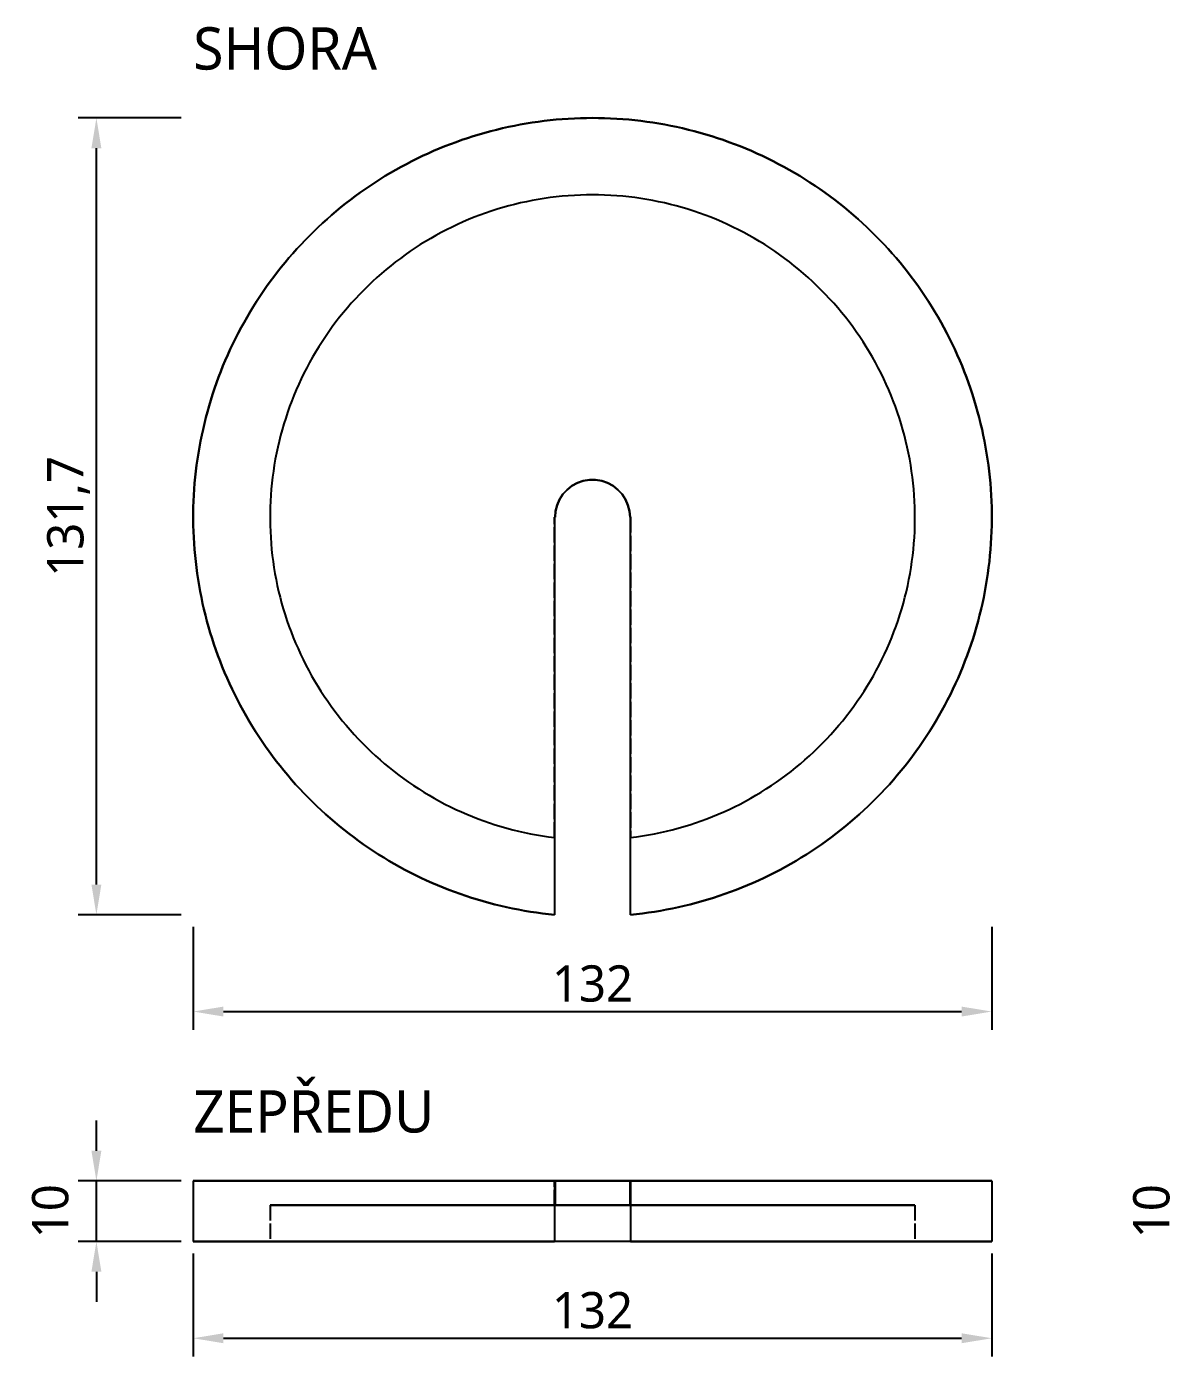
# Model space of a CAD drawing. Header units: millimetres. Extents: x 22 to 577, y 16 to 325.
# Drawn here: x 22.5 to 210.7, y 105 to 324.8 of the extents above; entities that cross this region are included whole.
import ezdxf

# ---------------------------------------------------------------- set-up
doc = ezdxf.new("R2010")
doc.units = ezdxf.units.MM
doc.header["$LTSCALE"] = 2
doc.linetypes.add('DASHED', pattern=[1.524, 1.27, -0.254])
for name, color, linetype, true_color in [('DIM', 7, 'CONTINUOUS', 0x000000), ('OUTLINE', 7, 'CONTINUOUS', 0x000000), ('TEXT', 7, 'CONTINUOUS', 0x000000)]:
    doc.layers.add(name, color=color, linetype=linetype, true_color=true_color)
doc.layers.add('HIDDEN', color=8, linetype='DASHED')
doc.styles.add('OpenSans', font='OpenSans-Regular.ttf')
doc.dimstyles.new('E7', dxfattribs={"dimtxt": 6, "dimasz": 5, "dimexe": 3, "dimexo": 2, "dimgap": 1.6, "dimtad": 1, "dimtxsty": 'OpenSans', "dimcen": 2.5, "dimclrd": 256, "dimclre": 256, "dimclrt": 256, "dimazin": 3, "dimtfac": 1, "dimtmove": 0, "dimatfit": 3})

msp = doc.modelspace()

# ---------------------------------------------------------------- linework, layer by layer
at = {"layer": 'HIDDEN'}
for points in [[(122.299, 178), (123.294, 178.103), (124.287, 178.221), (125.278, 178.354), (126.268, 178.502), (127.254, 178.665), (128.238, 178.843), (129.22, 179.036), (130.198, 179.244), (131.173, 179.467), (132.145, 179.704), (133.113, 179.956), (134.077, 180.223), (135.037, 180.504), (135.992, 180.8), (136.943, 181.11), (137.889, 181.434), (138.83, 181.773), (139.766, 182.126), (140.696, 182.494), (141.621, 182.875), (142.539, 183.27), (143.452, 183.679), (144.358, 184.102), (145.258, 184.539), (146.151, 184.989), (147.038, 185.453), (147.917, 185.93), (148.788, 186.42), (149.653, 186.923), (150.509, 187.44), (151.358, 187.969), (152.198, 188.511), (153.03, 189.066), (153.854, 189.634), (154.669, 190.214), (155.475, 190.806), (156.272, 191.41), (157.06, 192.026), (157.838, 192.654), (158.607, 193.294), (159.366, 193.946), (160.115, 194.609), (160.853, 195.283), (161.582, 195.968), (162.3, 196.664), (163.007, 197.371), (163.704, 198.089), (164.39, 198.817), (165.064, 199.556), (165.727, 200.304), (166.379, 201.063), (167.02, 201.831), (167.648, 202.609), (168.265, 203.396), (168.87, 204.193), (169.462, 204.999), (170.043, 205.813), (170.61, 206.637), (171.166, 207.468), (171.709, 208.309), (172.238, 209.157), (172.755, 210.013), (173.259, 210.877), (173.75, 211.748), (174.228, 212.627), (174.692, 213.513), (175.143, 214.406), (175.58, 215.306), (176.003, 216.212), (176.413, 217.124), (176.808, 218.043), (177.19, 218.967), (177.558, 219.897), (177.912, 220.833), (178.251, 221.774), (178.576, 222.719), (178.887, 223.67), (179.183, 224.625), (179.465, 225.585), (179.732, 226.549), (179.985, 227.517), (180.222, 228.488), (180.446, 229.463), (180.654, 230.441), (180.847, 231.423), (181.026, 232.407), (181.19, 233.393), (181.338, 234.382), (181.472, 235.374), (181.591, 236.367), (181.694, 237.362), (181.783, 238.358), (181.856, 239.355), (181.914, 240.354), (181.957, 241.353), (181.985, 242.353), (181.998, 243.353), (181.996, 244.353), (181.978, 245.353), (181.946, 246.353), (181.898, 247.352), (181.835, 248.35), (181.757, 249.347), (181.664, 250.343), (181.556, 251.337), (181.432, 252.33), (181.294, 253.32), (181.141, 254.309), (180.972, 255.294), (180.789, 256.278), (180.591, 257.258), (180.378, 258.235), (180.151, 259.209), (179.908, 260.18), (179.651, 261.146), (179.379, 262.109), (179.093, 263.067), (178.792, 264.021), (178.477, 264.97), (178.148, 265.914), (177.804, 266.854), (177.446, 267.788), (177.074, 268.716), (176.688, 269.639), (176.288, 270.555), (175.874, 271.466), (175.446, 272.37), (175.005, 273.267), (174.55, 274.158), (174.082, 275.042), (173.6, 275.918), (173.105, 276.788), (172.597, 277.649), (172.076, 278.503), (171.542, 279.349), (170.996, 280.186), (170.437, 281.016), (169.865, 281.836), (169.281, 282.648), (168.684, 283.451), (168.076, 284.245), (167.456, 285.029), (166.823, 285.804), (166.179, 286.57), (165.524, 287.325), (164.857, 288.071), (164.179, 288.806), (163.49, 289.531), (162.79, 290.245), (162.08, 290.949), (161.358, 291.642), (160.626, 292.324), (159.885, 292.994), (159.132, 293.654), (158.371, 294.302), (157.599, 294.938), (156.818, 295.562), (156.027, 296.175), (155.227, 296.776), (154.418, 297.364), (153.601, 297.94), (152.774, 298.503), (151.94, 299.054), (151.097, 299.593), (150.246, 300.118), (149.387, 300.631), (148.52, 301.13), (147.646, 301.616), (146.765, 302.089), (145.877, 302.549), (144.981, 302.995), (144.08, 303.427), (143.171, 303.846), (142.257, 304.251), (141.336, 304.642), (140.41, 305.018), (139.478, 305.381), (138.54, 305.73), (137.598, 306.065), (136.65, 306.385), (135.698, 306.69), (134.741, 306.982), (133.78, 307.258), (132.815, 307.521), (131.846, 307.768), (130.873, 308.001), (129.897, 308.219), (128.917, 308.422), (127.935, 308.61), (126.95, 308.784), (125.963, 308.942), (124.973, 309.086), (123.981, 309.214), (122.987, 309.328), (121.992, 309.426), (120.995, 309.509), (119.997, 309.577), (118.999, 309.63), (117.999, 309.668), (116.999, 309.691), (115.999, 309.699), (114.999, 309.691), (113.999, 309.668), (113, 309.63), (112.001, 309.577), (111.003, 309.509), (110.006, 309.426), (109.011, 309.328), (108.017, 309.214), (107.025, 309.086), (106.036, 308.942), (105.048, 308.784), (104.063, 308.61), (103.081, 308.422), (102.101, 308.219), (101.125, 308.001), (100.153, 307.768), (99.184, 307.521), (98.218, 307.258), (97.257, 306.982), (96.3, 306.69), (95.348, 306.385), (94.401, 306.065), (93.458, 305.73), (92.521, 305.381), (91.589, 305.018), (90.662, 304.642), (89.742, 304.251), (88.827, 303.846), (87.919, 303.427), (87.017, 302.995), (86.122, 302.549), (85.233, 302.089), (84.352, 301.616), (83.478, 301.13), (82.611, 300.631), (81.752, 300.118), (80.901, 299.593), (80.058, 299.054), (79.224, 298.503), (78.397, 297.94), (77.58, 297.364), (76.771, 296.776), (75.971, 296.175), (75.181, 295.562), (74.399, 294.938), (73.628, 294.302), (72.866, 293.654), (72.114, 292.994), (71.372, 292.324), (70.64, 291.642), (69.919, 290.949), (69.208, 290.245), (68.508, 289.531), (67.819, 288.806), (67.141, 288.071), (66.474, 287.325), (65.819, 286.57), (65.175, 285.804), (64.543, 285.029), (63.922, 284.245), (63.314, 283.451), (62.717, 282.648), (62.133, 281.836), (61.562, 281.016), (61.002, 280.186), (60.456, 279.349), (59.922, 278.503), (59.401, 277.649), (58.893, 276.788), (58.398, 275.918), (57.916, 275.042), (57.448, 274.158), (56.993, 273.267), (56.552, 272.37), (56.124, 271.466), (55.71, 270.555), (55.31, 269.639), (54.924, 268.716), (54.552, 267.788), (54.194, 266.854), (53.85, 265.914), (53.521, 264.97), (53.206, 264.021), (52.905, 263.067), (52.619, 262.109), (52.347, 261.146), (52.09, 260.18), (51.848, 259.209), (51.62, 258.235), (51.407, 257.258), (51.209, 256.278), (51.026, 255.294), (50.857, 254.309), (50.704, 253.32), (50.566, 252.33), (50.443, 251.337), (50.334, 250.343), (50.241, 249.347), (50.163, 248.35), (50.1, 247.352), (50.052, 246.353), (50.02, 245.353), (50.002, 244.353), (50, 243.353), (50.013, 242.353), (50.041, 241.353), (50.084, 240.354), (50.142, 239.355), (50.216, 238.358), (50.304, 237.362), (50.408, 236.367), (50.526, 235.374), (50.66, 234.382), (50.809, 233.393), (50.972, 232.407), (51.151, 231.423), (51.344, 230.441), (51.553, 229.463), (51.776, 228.488), (52.014, 227.517), (52.266, 226.549), (52.533, 225.585), (52.815, 224.625), (53.111, 223.67), (53.422, 222.719), (53.747, 221.774), (54.087, 220.833), (54.44, 219.897), (54.808, 218.967), (55.19, 218.043), (55.586, 217.124), (55.995, 216.212), (56.419, 215.306), (56.856, 214.406), (57.306, 213.513), (57.771, 212.627), (58.248, 211.748), (58.739, 210.877), (59.243, 210.013), (59.76, 209.157), (60.29, 208.309), (60.832, 207.468), (61.388, 206.637), (61.956, 205.813), (62.536, 204.999), (63.128, 204.193), (63.733, 203.396), (64.35, 202.609), (64.979, 201.831), (65.619, 201.063), (66.271, 200.304), (66.934, 199.556), (67.609, 198.817), (68.294, 198.089), (68.991, 197.371), (69.698, 196.664), (70.416, 195.968), (71.145, 195.283), (71.884, 194.609), (72.633, 193.946), (73.392, 193.294), (74.16, 192.654), (74.939, 192.026), (75.726, 191.41), (76.523, 190.806), (77.329, 190.214), (78.144, 189.634), (78.968, 189.066), (79.8, 188.511), (80.64, 187.969), (81.489, 187.44), (82.346, 186.923), (83.21, 186.42), (84.081, 185.93), (84.961, 185.453), (85.847, 184.989), (86.74, 184.539), (87.64, 184.102), (88.546, 183.679), (89.459, 183.27), (90.378, 182.875), (91.302, 182.494), (92.232, 182.126), (93.168, 181.773), (94.109, 181.434), (95.055, 181.11), (96.006, 180.8), (96.962, 180.504), (97.921, 180.223), (98.885, 179.956), (99.853, 179.704), (100.825, 179.467), (101.8, 179.244), (102.778, 179.036), (103.76, 178.843), (104.744, 178.665), (105.731, 178.502), (106.72, 178.354), (107.711, 178.221), (108.704, 178.103), (109.699, 178)], [(122.299, 190.772), (123.292, 190.9), (124.282, 191.046), (125.269, 191.211), (126.253, 191.394), (127.233, 191.596), (128.209, 191.816), (129.181, 192.054), (130.149, 192.311), (131.111, 192.586), (132.068, 192.879), (133.019, 193.189), (133.965, 193.518), (134.904, 193.864), (135.836, 194.228), (136.762, 194.609), (137.68, 195.007), (138.59, 195.423), (139.493, 195.856), (140.387, 196.305), (141.272, 196.771), (142.149, 197.254), (143.016, 197.753), (143.874, 198.269), (144.722, 198.8), (145.56, 199.347), (146.388, 199.91), (147.205, 200.489), (148.01, 201.082), (148.805, 201.691), (149.588, 202.314), (150.359, 202.952), (151.118, 203.604), (151.865, 204.271), (152.599, 204.951), (153.32, 205.645), (154.028, 206.353), (154.722, 207.073), (155.403, 207.807), (156.07, 208.553), (156.723, 209.311), (157.361, 210.082), (157.985, 210.865), (158.594, 211.659), (159.188, 212.464), (159.767, 213.281), (160.331, 214.108), (160.878, 214.945), (161.41, 215.793), (161.926, 216.651), (162.426, 217.518), (162.909, 218.394), (163.376, 219.279), (163.826, 220.173), (164.26, 221.075), (164.676, 221.986), (165.075, 222.903), (165.457, 223.828), (165.821, 224.761), (166.168, 225.699), (166.497, 226.644), (166.808, 227.596), (167.102, 228.552), (167.377, 229.515), (167.634, 230.482), (167.873, 231.454), (168.094, 232.43), (168.297, 233.41), (168.481, 234.394), (168.646, 235.381), (168.793, 236.371), (168.921, 237.363), (169.031, 238.358), (169.122, 239.355), (169.194, 240.353), (169.247, 241.352), (169.282, 242.352), (169.298, 243.353), (169.295, 244.354), (169.273, 245.355), (169.233, 246.355), (169.174, 247.354), (169.096, 248.351), (168.999, 249.347), (168.884, 250.342), (168.749, 251.333), (168.597, 252.322), (168.426, 253.309), (168.236, 254.291), (168.028, 255.27), (167.801, 256.245), (167.557, 257.215), (167.294, 258.181), (167.013, 259.142), (166.714, 260.097), (166.397, 261.046), (166.062, 261.989), (165.71, 262.926), (165.34, 263.856), (164.953, 264.779), (164.549, 265.694), (164.127, 266.602), (163.689, 267.502), (163.233, 268.393), (162.761, 269.275), (162.273, 270.149), (161.768, 271.013), (161.247, 271.868), (160.71, 272.712), (160.158, 273.547), (159.59, 274.37), (159.006, 275.184), (158.407, 275.985), (157.794, 276.776), (157.165, 277.555), (156.522, 278.322), (155.865, 279.077), (155.194, 279.819), (154.509, 280.549), (153.81, 281.265), (153.098, 281.968), (152.373, 282.658), (151.635, 283.334), (150.884, 283.996), (150.122, 284.644), (149.347, 285.278), (148.56, 285.897), (147.762, 286.501), (146.953, 287.089), (146.133, 287.663), (145.302, 288.221), (144.461, 288.763), (143.61, 289.29), (142.749, 289.8), (141.878, 290.294), (140.999, 290.772), (140.111, 291.233), (139.214, 291.677), (138.309, 292.105), (137.396, 292.515), (136.476, 292.908), (135.548, 293.284), (134.614, 293.642), (133.673, 293.983), (132.726, 294.306), (131.772, 294.611), (130.814, 294.898), (129.85, 295.168), (128.881, 295.419), (127.908, 295.651), (126.93, 295.866), (125.949, 296.062), (124.964, 296.239), (123.976, 296.398), (122.985, 296.539), (121.991, 296.661), (120.996, 296.764), (119.999, 296.848), (119, 296.914), (118, 296.961), (117, 296.989), (115.999, 296.999), (114.998, 296.989), (113.998, 296.961), (112.998, 296.914), (112, 296.848), (111.002, 296.764), (110.007, 296.661), (109.014, 296.539), (108.023, 296.398), (107.035, 296.239), (106.05, 296.062), (105.068, 295.866), (104.091, 295.651), (103.117, 295.419), (102.148, 295.168), (101.184, 294.898), (100.226, 294.611), (99.273, 294.306), (98.325, 293.983), (97.384, 293.642), (96.45, 293.284), (95.522, 292.908), (94.602, 292.515), (93.689, 292.105), (92.784, 291.677), (91.887, 291.233), (90.999, 290.772), (90.12, 290.294), (89.249, 289.8), (88.389, 289.29), (87.537, 288.763), (86.696, 288.221), (85.865, 287.663), (85.045, 287.089), (84.236, 286.501), (83.438, 285.897), (82.651, 285.278), (81.877, 284.644), (81.114, 283.996), (80.363, 283.334), (79.625, 282.658), (78.9, 281.968), (78.188, 281.265), (77.49, 280.549), (76.805, 279.819), (76.133, 279.077), (75.476, 278.322), (74.833, 277.555), (74.205, 276.776), (73.591, 275.985), (72.992, 275.184), (72.409, 274.37), (71.84, 273.547), (71.288, 272.712), (70.751, 271.868), (70.23, 271.013), (69.725, 270.149), (69.237, 269.275), (68.765, 268.393), (68.309, 267.502), (67.871, 266.602), (67.449, 265.694), (67.045, 264.779), (66.658, 263.856), (66.288, 262.926), (65.936, 261.989), (65.601, 261.046), (65.284, 260.097), (64.985, 259.142), (64.704, 258.181), (64.441, 257.215), (64.197, 256.245), (63.97, 255.27), (63.762, 254.291), (63.573, 253.309), (63.401, 252.322), (63.249, 251.333), (63.115, 250.342), (62.999, 249.347), (62.903, 248.351), (62.825, 247.354), (62.765, 246.355), (62.725, 245.355), (62.703, 244.354), (62.7, 243.353), (62.716, 242.352), (62.751, 241.352), (62.804, 240.353), (62.876, 239.355), (62.967, 238.358), (63.077, 237.363), (63.205, 236.371), (63.352, 235.381), (63.518, 234.394), (63.702, 233.41), (63.904, 232.43), (64.125, 231.454), (64.364, 230.482), (64.621, 229.515), (64.896, 228.552), (65.19, 227.596), (65.501, 226.644), (65.83, 225.699), (66.177, 224.761), (66.541, 223.828), (66.923, 222.903), (67.322, 221.986), (67.739, 221.075), (68.172, 220.173), (68.622, 219.279), (69.089, 218.394), (69.572, 217.518), (70.072, 216.651), (70.588, 215.793), (71.12, 214.945), (71.668, 214.108), (72.231, 213.281), (72.81, 212.464), (73.404, 211.659), (74.013, 210.865), (74.637, 210.082), (75.275, 209.311), (75.928, 208.553), (76.595, 207.807), (77.276, 207.073), (77.971, 206.353), (78.679, 205.645), (79.4, 204.951), (80.134, 204.271), (80.88, 203.604), (81.639, 202.952), (82.41, 202.314), (83.193, 201.691), (83.988, 201.082), (84.794, 200.489), (85.61, 199.91), (86.438, 199.347), (87.276, 198.8), (88.124, 198.269), (88.982, 197.753), (89.849, 197.254), (90.726, 196.771), (91.612, 196.305), (92.506, 195.856), (93.408, 195.423), (94.319, 195.007), (95.237, 194.609), (96.162, 194.228), (97.094, 193.864), (98.033, 193.518), (98.979, 193.189), (99.93, 192.879), (100.887, 192.586), (101.849, 192.311), (102.817, 192.054), (103.789, 191.816), (104.765, 191.596), (105.745, 191.394), (106.729, 191.211), (107.716, 191.046), (108.706, 190.9), (109.699, 190.772)], [(122.299, 190.772), (123.292, 190.9), (124.282, 191.046), (125.269, 191.211), (126.253, 191.394), (127.233, 191.596), (128.209, 191.816), (129.181, 192.054), (130.149, 192.311), (131.111, 192.586), (132.068, 192.879), (133.019, 193.189), (133.965, 193.518), (134.904, 193.864), (135.836, 194.228), (136.762, 194.609), (137.68, 195.007), (138.59, 195.423), (139.493, 195.856), (140.387, 196.305), (141.272, 196.771), (142.149, 197.254), (143.016, 197.753), (143.874, 198.269), (144.722, 198.8), (145.56, 199.347), (146.388, 199.91), (147.205, 200.489), (148.01, 201.082), (148.805, 201.691), (149.588, 202.314), (150.359, 202.952), (151.118, 203.604), (151.865, 204.271), (152.599, 204.951), (153.32, 205.645), (154.028, 206.353), (154.722, 207.073), (155.403, 207.807), (156.07, 208.553), (156.723, 209.311), (157.361, 210.082), (157.985, 210.865), (158.594, 211.659), (159.188, 212.464), (159.767, 213.281), (160.331, 214.108), (160.878, 214.945), (161.41, 215.793), (161.926, 216.651), (162.426, 217.518), (162.909, 218.394), (163.376, 219.279), (163.826, 220.173), (164.26, 221.075), (164.676, 221.986), (165.075, 222.903), (165.457, 223.828), (165.821, 224.761), (166.168, 225.699), (166.497, 226.644), (166.808, 227.596), (167.102, 228.552), (167.377, 229.515), (167.634, 230.482), (167.873, 231.454), (168.094, 232.43), (168.297, 233.41), (168.481, 234.394), (168.646, 235.381), (168.793, 236.371), (168.921, 237.363), (169.031, 238.358), (169.122, 239.355), (169.194, 240.353), (169.247, 241.352), (169.282, 242.352), (169.298, 243.353), (169.295, 244.354), (169.273, 245.355), (169.233, 246.355), (169.174, 247.354), (169.096, 248.351), (168.999, 249.347), (168.884, 250.342), (168.749, 251.333), (168.597, 252.322), (168.426, 253.309), (168.236, 254.291), (168.028, 255.27), (167.801, 256.245), (167.557, 257.215), (167.294, 258.181), (167.013, 259.142), (166.714, 260.097), (166.397, 261.046), (166.062, 261.989), (165.71, 262.926), (165.34, 263.856), (164.953, 264.779), (164.549, 265.694), (164.127, 266.602), (163.689, 267.502), (163.233, 268.393), (162.761, 269.275), (162.273, 270.149), (161.768, 271.013), (161.247, 271.868), (160.71, 272.712), (160.158, 273.547), (159.59, 274.37), (159.006, 275.184), (158.407, 275.985), (157.794, 276.776), (157.165, 277.555), (156.522, 278.322), (155.865, 279.077), (155.194, 279.819), (154.509, 280.549), (153.81, 281.265), (153.098, 281.968), (152.373, 282.658), (151.635, 283.334), (150.884, 283.996), (150.122, 284.644), (149.347, 285.278), (148.56, 285.897), (147.762, 286.501), (146.953, 287.089), (146.133, 287.663), (145.302, 288.221), (144.461, 288.763), (143.61, 289.29), (142.749, 289.8), (141.878, 290.294), (140.999, 290.772), (140.111, 291.233), (139.214, 291.677), (138.309, 292.105), (137.396, 292.515), (136.476, 292.908), (135.548, 293.284), (134.614, 293.642), (133.673, 293.983), (132.726, 294.306), (131.772, 294.611), (130.814, 294.898), (129.85, 295.168), (128.881, 295.419), (127.908, 295.651), (126.93, 295.866), (125.949, 296.062), (124.964, 296.239), (123.976, 296.398), (122.985, 296.539), (121.991, 296.661), (120.996, 296.764), (119.999, 296.848), (119, 296.914), (118, 296.961), (117, 296.989), (115.999, 296.999), (114.998, 296.989), (113.998, 296.961), (112.998, 296.914), (112, 296.848), (111.002, 296.764), (110.007, 296.661), (109.014, 296.539), (108.023, 296.398), (107.035, 296.239), (106.05, 296.062), (105.068, 295.866), (104.091, 295.651), (103.117, 295.419), (102.148, 295.168), (101.184, 294.898), (100.226, 294.611), (99.273, 294.306), (98.325, 293.983), (97.384, 293.642), (96.45, 293.284), (95.522, 292.908), (94.602, 292.515), (93.689, 292.105), (92.784, 291.677), (91.887, 291.233), (90.999, 290.772), (90.12, 290.294), (89.249, 289.8), (88.389, 289.29), (87.537, 288.763), (86.696, 288.221), (85.865, 287.663), (85.045, 287.089), (84.236, 286.501), (83.438, 285.897), (82.651, 285.278), (81.877, 284.644), (81.114, 283.996), (80.363, 283.334), (79.625, 282.658), (78.9, 281.968), (78.188, 281.265), (77.49, 280.549), (76.805, 279.819), (76.133, 279.077), (75.476, 278.322), (74.833, 277.555), (74.205, 276.776), (73.591, 275.985), (72.992, 275.184), (72.409, 274.37), (71.84, 273.547), (71.288, 272.712), (70.751, 271.868), (70.23, 271.013), (69.725, 270.149), (69.237, 269.275), (68.765, 268.393), (68.309, 267.502), (67.871, 266.602), (67.449, 265.694), (67.045, 264.779), (66.658, 263.856), (66.288, 262.926), (65.936, 261.989), (65.601, 261.046), (65.284, 260.097), (64.985, 259.142), (64.704, 258.181), (64.441, 257.215), (64.197, 256.245), (63.97, 255.27), (63.762, 254.291), (63.573, 253.309), (63.401, 252.322), (63.249, 251.333), (63.115, 250.342), (62.999, 249.347), (62.903, 248.351), (62.825, 247.354), (62.765, 246.355), (62.725, 245.355), (62.703, 244.354), (62.7, 243.353), (62.716, 242.352), (62.751, 241.352), (62.804, 240.353), (62.876, 239.355), (62.967, 238.358), (63.077, 237.363), (63.205, 236.371), (63.352, 235.381), (63.518, 234.394), (63.702, 233.41), (63.904, 232.43), (64.125, 231.454), (64.364, 230.482), (64.621, 229.515), (64.896, 228.552), (65.19, 227.596), (65.501, 226.644), (65.83, 225.699), (66.177, 224.761), (66.541, 223.828), (66.923, 222.903), (67.322, 221.986), (67.739, 221.075), (68.172, 220.173), (68.622, 219.279), (69.089, 218.394), (69.572, 217.518), (70.072, 216.651), (70.588, 215.793), (71.12, 214.945), (71.668, 214.108), (72.231, 213.281), (72.81, 212.464), (73.404, 211.659), (74.013, 210.865), (74.637, 210.082), (75.275, 209.311), (75.928, 208.553), (76.595, 207.807), (77.276, 207.073), (77.971, 206.353), (78.679, 205.645), (79.4, 204.951), (80.134, 204.271), (80.88, 203.604), (81.639, 202.952), (82.41, 202.314), (83.193, 201.691), (83.988, 201.082), (84.794, 200.489), (85.61, 199.91), (86.438, 199.347), (87.276, 198.8), (88.124, 198.269), (88.982, 197.753), (89.849, 197.254), (90.726, 196.771), (91.612, 196.305), (92.506, 195.856), (93.408, 195.423), (94.319, 195.007), (95.237, 194.609), (96.162, 194.228), (97.094, 193.864), (98.033, 193.518), (98.979, 193.189), (99.93, 192.879), (100.887, 192.586), (101.849, 192.311), (102.817, 192.054), (103.789, 191.816), (104.765, 191.596), (105.745, 191.394), (106.729, 191.211), (107.716, 191.046), (108.706, 190.9), (109.699, 190.772)], [(109.799, 243.699), (109.884, 244.719), (110.135, 245.712), (110.546, 246.65), (111.106, 247.507), (111.8, 248.26), (112.608, 248.889), (113.509, 249.376), (114.477, 249.709), (115.487, 249.877), (116.511, 249.877), (117.521, 249.709), (118.49, 249.376), (119.39, 248.889), (120.198, 248.26), (120.892, 247.507), (121.452, 246.65), (121.863, 245.712), (122.115, 244.719), (122.199, 243.699)], [(109.699, 190.772), (109.699, 243.699)], [(109.699, 243.699), (109.799, 243.699)], [(122.199, 243.699), (122.299, 243.699)], [(122.299, 243.699), (122.299, 190.772)], [(109.699, 190.772), (109.699, 178)], [(122.299, 178), (122.299, 190.772)], [(50, 134), (51, 134), (52, 134), (53, 134), (54, 134), (55, 134), (56, 134), (57, 134), (58, 134), (59, 134), (60, 134), (61, 134), (62, 134), (63, 134), (64, 134), (65, 134), (66, 134), (67, 134), (68, 134), (69, 134), (70, 134), (71, 134), (72, 134), (73, 134), (74, 134), (75, 134), (76, 134), (77, 134), (78, 134), (79, 134), (80, 134), (81, 134), (82, 134), (83, 134), (84, 134), (85, 134), (86, 134), (87, 134), (88, 134), (89, 134), (90, 134), (91, 134), (92, 134), (93, 134), (94, 134), (95, 134), (96, 134), (97, 134), (98, 134), (99, 134), (100, 134), (101, 134), (102, 134), (103, 134), (104, 134), (105, 134), (106, 134), (107, 134), (108, 134), (109, 134), (110, 134), (111, 134), (112, 134), (113, 134), (114, 134), (115, 134), (116, 134), (117, 134), (118, 134), (119, 134), (120, 134), (121, 134), (122, 134), (123, 134), (124, 134), (125, 134), (126, 134), (127, 134), (128, 134), (129, 134), (130, 134), (131, 134), (132, 134), (133, 134), (134, 134), (135, 134), (136, 134), (137, 134), (138, 134), (139, 134), (140, 134), (141, 134), (142, 134), (143, 134), (144, 134), (145, 134), (146, 134), (147, 134), (148, 134), (149, 134), (150, 134), (151, 134), (152, 134), (153, 134), (154, 134), (155, 134), (156, 134), (157, 134), (158, 134), (159, 134), (160, 134), (161, 134), (162, 134), (163, 134), (164, 134), (165, 134), (166, 134), (167, 134), (168, 134), (169, 134), (170, 134), (171, 134), (172, 134), (173, 134), (174, 134), (175, 134), (176, 134), (177, 134), (178, 134), (179, 134), (180, 134), (181, 134), (182, 134)], [(109.7, 130), (109.7, 134)], [(122.3, 130), (122.3, 134)], [(169.3, 130), (168.294, 130), (167.289, 130), (166.283, 130), (165.277, 130), (164.272, 130), (163.266, 130), (162.26, 130), (161.255, 130), (160.249, 130), (159.243, 130), (158.238, 130), (157.232, 130), (156.226, 130), (155.221, 130), (154.215, 130), (153.209, 130), (152.204, 130), (151.198, 130), (150.192, 130), (149.187, 130), (148.181, 130), (147.175, 130), (146.17, 130), (145.164, 130), (144.158, 130), (143.153, 130), (142.147, 130), (141.142, 130), (140.136, 130), (139.13, 130), (138.125, 130), (137.119, 130), (136.113, 130), (135.108, 130), (134.102, 130), (133.096, 130), (132.091, 130), (131.085, 130), (130.079, 130), (129.074, 130), (128.068, 130), (127.062, 130), (126.057, 130), (125.051, 130), (124.045, 130), (123.04, 130), (122.034, 130), (121.028, 130), (120.023, 130), (119.017, 130), (118.011, 130), (117.006, 130), (116, 130), (114.994, 130), (113.989, 130), (112.983, 130), (111.977, 130), (110.972, 130), (109.966, 130), (108.96, 130), (107.955, 130), (106.949, 130), (105.943, 130), (104.938, 130), (103.932, 130), (102.926, 130), (101.921, 130), (100.915, 130), (99.909, 130), (98.904, 130), (97.898, 130), (96.892, 130), (95.887, 130), (94.881, 130), (93.875, 130), (92.87, 130), (91.864, 130), (90.858, 130), (89.853, 130), (88.847, 130), (87.842, 130), (86.836, 130), (85.83, 130), (84.825, 130), (83.819, 130), (82.813, 130), (81.808, 130), (80.802, 130), (79.796, 130), (78.791, 130), (77.785, 130), (76.779, 130), (75.774, 130), (74.768, 130), (73.762, 130), (72.757, 130), (71.751, 130), (70.745, 130), (69.74, 130), (68.734, 130), (67.728, 130), (66.723, 130), (65.717, 130), (64.711, 130), (63.706, 130), (62.7, 130)], [(62.7, 130), (63.722, 130), (64.743, 130), (65.765, 130), (66.787, 130), (67.809, 130), (68.83, 130), (69.852, 130), (70.874, 130), (71.896, 130), (72.917, 130), (73.939, 130), (74.961, 130), (75.983, 130), (77.004, 130), (78.026, 130), (79.048, 130), (80.07, 130), (81.091, 130), (82.113, 130), (83.135, 130), (84.157, 130), (85.178, 130), (86.2, 130), (87.222, 130), (88.243, 130), (89.265, 130), (90.287, 130), (91.309, 130), (92.33, 130), (93.352, 130), (94.374, 130), (95.396, 130), (96.417, 130), (97.439, 130), (98.461, 130), (99.483, 130), (100.504, 130), (101.526, 130), (102.548, 130), (103.57, 130), (104.591, 130), (105.613, 130), (106.635, 130), (107.657, 130), (108.678, 130), (109.7, 130)], [(62.7, 130), (62.7, 124)], [(109.7, 130), (109.7, 124)], [(122.3, 130), (123.3, 130), (124.3, 130), (125.3, 130), (126.3, 130), (127.3, 130), (128.3, 130), (129.3, 130), (130.3, 130), (131.3, 130), (132.3, 130), (133.3, 130), (134.3, 130), (135.3, 130), (136.3, 130), (137.3, 130), (138.3, 130), (139.3, 130), (140.3, 130), (141.3, 130), (142.3, 130), (143.3, 130), (144.3, 130), (145.3, 130), (146.3, 130), (147.3, 130), (148.3, 130), (149.3, 130), (150.3, 130), (151.3, 130), (152.3, 130), (153.3, 130), (154.3, 130), (155.3, 130), (156.3, 130), (157.3, 130), (158.3, 130), (159.3, 130), (160.3, 130), (161.3, 130), (162.3, 130), (163.3, 130), (164.3, 130), (165.3, 130), (166.3, 130), (167.3, 130), (168.3, 130), (169.3, 130)], [(122.3, 130), (122.3, 124)], [(169.3, 130), (169.3, 124)], [(182, 124), (181, 124), (180, 124), (179, 124), (178, 124), (177, 124), (176, 124), (175, 124), (174, 124), (173, 124), (172, 124), (171, 124), (170, 124), (169, 124), (168, 124), (167, 124), (166, 124), (165, 124), (164, 124), (163, 124), (162, 124), (161, 124), (160, 124), (159, 124), (158, 124), (157, 124), (156, 124), (155, 124), (154, 124), (153, 124), (152, 124), (151, 124), (150, 124), (149, 124), (148, 124), (147, 124), (146, 124), (145, 124), (144, 124), (143, 124), (142, 124), (141, 124), (140, 124), (139, 124), (138, 124), (137, 124), (136, 124), (135, 124), (134, 124), (133, 124), (132, 124), (131, 124), (130, 124), (129, 124), (128, 124), (127, 124), (126, 124), (125, 124), (124, 124), (123, 124), (122, 124), (121, 124), (120, 124), (119, 124), (118, 124), (117, 124), (116, 124), (115, 124), (114, 124), (113, 124), (112, 124), (111, 124), (110, 124), (109, 124), (108, 124), (107, 124), (106, 124), (105, 124), (104, 124), (103, 124), (102, 124), (101, 124), (100, 124), (99, 124), (98, 124), (97, 124), (96, 124), (95, 124), (94, 124), (93, 124), (92, 124), (91, 124), (90, 124), (89, 124), (88, 124), (87, 124), (86, 124), (85, 124), (84, 124), (83, 124), (82, 124), (81, 124), (80, 124), (79, 124), (78, 124), (77, 124), (76, 124), (75, 124), (74, 124), (73, 124), (72, 124), (71, 124), (70, 124), (69, 124), (68, 124), (67, 124), (66, 124), (65, 124), (64, 124), (63, 124), (62, 124), (61, 124), (60, 124), (59, 124), (58, 124), (57, 124), (56, 124), (55, 124), (54, 124), (53, 124), (52, 124), (51, 124), (50, 124)], [(109.7, 124), (108.7, 124), (107.7, 124), (106.7, 124), (105.7, 124), (104.7, 124), (103.7, 124), (102.7, 124), (101.7, 124), (100.7, 124), (99.7, 124), (98.7, 124), (97.7, 124), (96.7, 124), (95.7, 124), (94.7, 124), (93.7, 124), (92.7, 124), (91.7, 124), (90.7, 124), (89.7, 124), (88.7, 124), (87.7, 124), (86.7, 124), (85.7, 124), (84.7, 124), (83.7, 124), (82.7, 124), (81.7, 124), (80.7, 124), (79.7, 124), (78.7, 124), (77.7, 124), (76.7, 124), (75.7, 124), (74.7, 124), (73.7, 124), (72.7, 124), (71.7, 124), (70.7, 124), (69.7, 124), (68.7, 124), (67.7, 124), (66.7, 124), (65.7, 124), (64.7, 124), (63.7, 124), (62.7, 124)], [(62.7, 124), (63.722, 124), (64.743, 124), (65.765, 124), (66.787, 124), (67.809, 124), (68.83, 124), (69.852, 124), (70.874, 124), (71.896, 124), (72.917, 124), (73.939, 124), (74.961, 124), (75.983, 124), (77.004, 124), (78.026, 124), (79.048, 124), (80.07, 124), (81.091, 124), (82.113, 124), (83.135, 124), (84.157, 124), (85.178, 124), (86.2, 124), (87.222, 124), (88.243, 124), (89.265, 124), (90.287, 124), (91.309, 124), (92.33, 124), (93.352, 124), (94.374, 124), (95.396, 124), (96.417, 124), (97.439, 124), (98.461, 124), (99.483, 124), (100.504, 124), (101.526, 124), (102.548, 124), (103.57, 124), (104.591, 124), (105.613, 124), (106.635, 124), (107.657, 124), (108.678, 124), (109.7, 124)], [(122.3, 124), (123.3, 124), (124.3, 124), (125.3, 124), (126.3, 124), (127.3, 124), (128.3, 124), (129.3, 124), (130.3, 124), (131.3, 124), (132.3, 124), (133.3, 124), (134.3, 124), (135.3, 124), (136.3, 124), (137.3, 124), (138.3, 124), (139.3, 124), (140.3, 124), (141.3, 124), (142.3, 124), (143.3, 124), (144.3, 124), (145.3, 124), (146.3, 124), (147.3, 124), (148.3, 124), (149.3, 124), (150.3, 124), (151.3, 124), (152.3, 124), (153.3, 124), (154.3, 124), (155.3, 124), (156.3, 124), (157.3, 124), (158.3, 124), (159.3, 124), (160.3, 124), (161.3, 124), (162.3, 124), (163.3, 124), (164.3, 124), (165.3, 124), (166.3, 124), (167.3, 124), (168.3, 124), (169.3, 124)], [(169.3, 124), (168.278, 124), (167.257, 124), (166.235, 124), (165.213, 124), (164.191, 124), (163.17, 124), (162.148, 124), (161.126, 124), (160.104, 124), (159.083, 124), (158.061, 124), (157.039, 124), (156.017, 124), (154.996, 124), (153.974, 124), (152.952, 124), (151.93, 124), (150.909, 124), (149.887, 124), (148.865, 124), (147.843, 124), (146.822, 124), (145.8, 124), (144.778, 124), (143.757, 124), (142.735, 124), (141.713, 124), (140.691, 124), (139.67, 124), (138.648, 124), (137.626, 124), (136.604, 124), (135.583, 124), (134.561, 124), (133.539, 124), (132.517, 124), (131.496, 124), (130.474, 124), (129.452, 124), (128.43, 124), (127.409, 124), (126.387, 124), (125.365, 124), (124.343, 124), (123.322, 124), (122.3, 124)]]:
    msp.add_lwpolyline(points, dxfattribs=at)
at = {"layer": 'OUTLINE'}
for points in [[(109.699, 178), (108.704, 178.103), (107.711, 178.221), (106.72, 178.354), (105.731, 178.502), (104.744, 178.665), (103.76, 178.843), (102.778, 179.036), (101.8, 179.244), (100.825, 179.467), (99.853, 179.704), (98.885, 179.956), (97.921, 180.223), (96.962, 180.504), (96.006, 180.8), (95.055, 181.11), (94.109, 181.434), (93.168, 181.773), (92.232, 182.126), (91.302, 182.494), (90.378, 182.875), (89.459, 183.27), (88.546, 183.679), (87.64, 184.102), (86.74, 184.539), (85.847, 184.989), (84.961, 185.453), (84.081, 185.93), (83.21, 186.42), (82.346, 186.923), (81.489, 187.44), (80.64, 187.969), (79.8, 188.511), (78.968, 189.066), (78.144, 189.634), (77.329, 190.214), (76.523, 190.806), (75.726, 191.41), (74.939, 192.026), (74.16, 192.654), (73.392, 193.294), (72.633, 193.946), (71.884, 194.609), (71.145, 195.283), (70.416, 195.968), (69.698, 196.664), (68.991, 197.371), (68.294, 198.089), (67.609, 198.817), (66.934, 199.556), (66.271, 200.304), (65.619, 201.063), (64.979, 201.831), (64.35, 202.609), (63.733, 203.396), (63.128, 204.193), (62.536, 204.999), (61.956, 205.813), (61.388, 206.637), (60.832, 207.468), (60.29, 208.309), (59.76, 209.157), (59.243, 210.013), (58.739, 210.877), (58.248, 211.748), (57.771, 212.627), (57.306, 213.513), (56.856, 214.406), (56.419, 215.306), (55.995, 216.212), (55.586, 217.124), (55.19, 218.043), (54.808, 218.967), (54.44, 219.897), (54.087, 220.833), (53.747, 221.774), (53.422, 222.719), (53.111, 223.67), (52.815, 224.625), (52.533, 225.585), (52.266, 226.549), (52.014, 227.517), (51.776, 228.488), (51.553, 229.463), (51.344, 230.441), (51.151, 231.423), (50.972, 232.407), (50.809, 233.393), (50.66, 234.382), (50.526, 235.374), (50.408, 236.367), (50.304, 237.362), (50.216, 238.358), (50.142, 239.355), (50.084, 240.354), (50.041, 241.353), (50.013, 242.353), (50, 243.353), (50.002, 244.353), (50.02, 245.353), (50.052, 246.353), (50.1, 247.352), (50.163, 248.35), (50.241, 249.347), (50.334, 250.343), (50.443, 251.337), (50.566, 252.33), (50.704, 253.32), (50.857, 254.309), (51.026, 255.294), (51.209, 256.278), (51.407, 257.258), (51.62, 258.235), (51.848, 259.209), (52.09, 260.18), (52.347, 261.146), (52.619, 262.109), (52.905, 263.067), (53.206, 264.021), (53.521, 264.97), (53.85, 265.914), (54.194, 266.854), (54.552, 267.788), (54.924, 268.716), (55.31, 269.639), (55.71, 270.555), (56.124, 271.466), (56.552, 272.37), (56.993, 273.267), (57.448, 274.158), (57.916, 275.042), (58.398, 275.918), (58.893, 276.788), (59.401, 277.649), (59.922, 278.503), (60.456, 279.349), (61.002, 280.186), (61.562, 281.016), (62.133, 281.836), (62.717, 282.648), (63.314, 283.451), (63.922, 284.245), (64.543, 285.029), (65.175, 285.804), (65.819, 286.57), (66.474, 287.325), (67.141, 288.071), (67.819, 288.806), (68.508, 289.531), (69.208, 290.245), (69.919, 290.949), (70.64, 291.642), (71.372, 292.324), (72.114, 292.994), (72.866, 293.654), (73.628, 294.302), (74.399, 294.938), (75.181, 295.562), (75.971, 296.175), (76.771, 296.776), (77.58, 297.364), (78.397, 297.94), (79.224, 298.503), (80.058, 299.054), (80.901, 299.593), (81.752, 300.118), (82.611, 300.631), (83.478, 301.13), (84.352, 301.616), (85.233, 302.089), (86.122, 302.549), (87.017, 302.995), (87.919, 303.427), (88.827, 303.846), (89.742, 304.251), (90.662, 304.642), (91.589, 305.018), (92.521, 305.381), (93.458, 305.73), (94.401, 306.065), (95.348, 306.385), (96.3, 306.69), (97.257, 306.982), (98.218, 307.258), (99.184, 307.521), (100.153, 307.768), (101.125, 308.001), (102.101, 308.219), (103.081, 308.422), (104.063, 308.61), (105.048, 308.784), (106.036, 308.942), (107.025, 309.086), (108.017, 309.214), (109.011, 309.328), (110.006, 309.426), (111.003, 309.509), (112.001, 309.577), (113, 309.63), (113.999, 309.668), (114.999, 309.691), (115.999, 309.699), (116.999, 309.691), (117.999, 309.668), (118.999, 309.63), (119.997, 309.577), (120.995, 309.509), (121.992, 309.426), (122.987, 309.328), (123.981, 309.214), (124.973, 309.086), (125.963, 308.942), (126.95, 308.784), (127.935, 308.61), (128.917, 308.422), (129.897, 308.219), (130.873, 308.001), (131.846, 307.768), (132.815, 307.521), (133.78, 307.258), (134.741, 306.982), (135.698, 306.69), (136.65, 306.385), (137.598, 306.065), (138.54, 305.73), (139.478, 305.381), (140.41, 305.018), (141.336, 304.642), (142.257, 304.251), (143.171, 303.846), (144.08, 303.427), (144.981, 302.995), (145.877, 302.549), (146.765, 302.089), (147.646, 301.616), (148.52, 301.13), (149.387, 300.631), (150.246, 300.118), (151.097, 299.593), (151.94, 299.054), (152.774, 298.503), (153.601, 297.94), (154.418, 297.364), (155.227, 296.776), (156.027, 296.175), (156.818, 295.562), (157.599, 294.938), (158.371, 294.302), (159.132, 293.654), (159.885, 292.994), (160.626, 292.324), (161.358, 291.642), (162.08, 290.949), (162.79, 290.245), (163.49, 289.531), (164.179, 288.806), (164.857, 288.071), (165.524, 287.325), (166.179, 286.57), (166.823, 285.804), (167.456, 285.029), (168.076, 284.245), (168.684, 283.451), (169.281, 282.648), (169.865, 281.836), (170.437, 281.016), (170.996, 280.186), (171.542, 279.349), (172.076, 278.503), (172.597, 277.649), (173.105, 276.788), (173.6, 275.918), (174.082, 275.042), (174.55, 274.158), (175.005, 273.267), (175.446, 272.37), (175.874, 271.466), (176.288, 270.555), (176.688, 269.639), (177.074, 268.716), (177.446, 267.788), (177.804, 266.854), (178.148, 265.914), (178.477, 264.97), (178.792, 264.021), (179.093, 263.067), (179.379, 262.109), (179.651, 261.146), (179.908, 260.18), (180.151, 259.209), (180.378, 258.235), (180.591, 257.258), (180.789, 256.278), (180.972, 255.294), (181.141, 254.309), (181.294, 253.32), (181.432, 252.33), (181.556, 251.337), (181.664, 250.343), (181.757, 249.347), (181.835, 248.35), (181.898, 247.352), (181.946, 246.353), (181.978, 245.353), (181.996, 244.353), (181.998, 243.353), (181.985, 242.353), (181.957, 241.353), (181.914, 240.354), (181.856, 239.355), (181.783, 238.358), (181.694, 237.362), (181.591, 236.367), (181.472, 235.374), (181.338, 234.382), (181.19, 233.393), (181.026, 232.407), (180.847, 231.423), (180.654, 230.441), (180.446, 229.463), (180.222, 228.488), (179.985, 227.517), (179.732, 226.549), (179.465, 225.585), (179.183, 224.625), (178.887, 223.67), (178.576, 222.719), (178.251, 221.774), (177.912, 220.833), (177.558, 219.897), (177.19, 218.967), (176.808, 218.043), (176.413, 217.124), (176.003, 216.212), (175.58, 215.306), (175.143, 214.406), (174.692, 213.513), (174.228, 212.627), (173.75, 211.748), (173.259, 210.877), (172.755, 210.013), (172.238, 209.157), (171.709, 208.309), (171.166, 207.468), (170.61, 206.637), (170.043, 205.813), (169.462, 204.999), (168.87, 204.193), (168.265, 203.396), (167.648, 202.609), (167.02, 201.831), (166.379, 201.063), (165.727, 200.304), (165.064, 199.556), (164.39, 198.817), (163.704, 198.089), (163.007, 197.371), (162.3, 196.664), (161.582, 195.968), (160.853, 195.283), (160.115, 194.609), (159.366, 193.946), (158.607, 193.294), (157.838, 192.654), (157.06, 192.026), (156.272, 191.41), (155.475, 190.806), (154.669, 190.214), (153.854, 189.634), (153.03, 189.066), (152.198, 188.511), (151.358, 187.969), (150.509, 187.44), (149.653, 186.923), (148.788, 186.42), (147.917, 185.93), (147.038, 185.453), (146.151, 184.989), (145.258, 184.539), (144.358, 184.102), (143.452, 183.679), (142.539, 183.27), (141.621, 182.875), (140.696, 182.494), (139.766, 182.126), (138.83, 181.773), (137.889, 181.434), (136.943, 181.11), (135.992, 180.8), (135.037, 180.504), (134.077, 180.223), (133.113, 179.956), (132.145, 179.704), (131.173, 179.467), (130.198, 179.244), (129.22, 179.036), (128.238, 178.843), (127.254, 178.665), (126.268, 178.502), (125.278, 178.354), (124.287, 178.221), (123.294, 178.103), (122.299, 178)], [(122.199, 243.699), (122.115, 244.719), (121.863, 245.712), (121.452, 246.65), (120.892, 247.507), (120.198, 248.26), (119.39, 248.889), (118.49, 249.376), (117.521, 249.709), (116.511, 249.877), (115.487, 249.877), (114.477, 249.709), (113.509, 249.376), (112.608, 248.889), (111.8, 248.26), (111.106, 247.507), (110.546, 246.65), (110.135, 245.712), (109.884, 244.719), (109.799, 243.699)], [(109.699, 243.699), (109.699, 178)], [(109.799, 243.699), (109.699, 243.699)], [(122.299, 243.699), (122.199, 243.699)], [(122.299, 178), (122.299, 243.699)], [(109.7, 134), (108.688, 134), (107.676, 134), (106.664, 134), (105.653, 134), (104.641, 134), (103.629, 134), (102.617, 134), (101.605, 134), (100.593, 134), (99.581, 134), (98.569, 134), (97.558, 134), (96.546, 134), (95.534, 134), (94.522, 134), (93.51, 134), (92.498, 134), (91.486, 134), (90.475, 134), (89.463, 134), (88.451, 134), (87.439, 134), (86.427, 134), (85.415, 134), (84.403, 134), (83.392, 134), (82.38, 134), (81.368, 134), (80.356, 134), (79.344, 134), (78.332, 134), (77.32, 134), (76.308, 134), (75.297, 134), (74.285, 134), (73.273, 134), (72.261, 134), (71.249, 134), (70.237, 134), (69.225, 134), (68.214, 134), (67.202, 134), (66.19, 134), (65.178, 134), (64.166, 134), (63.154, 134), (62.142, 134), (61.131, 134), (60.119, 134), (59.107, 134), (58.095, 134), (57.083, 134), (56.071, 134), (55.059, 134), (54.047, 134), (53.036, 134), (52.024, 134), (51.012, 134), (50, 134)], [(50, 134), (50, 124)], [(109.7, 134), (109.7, 124)], [(109.8, 134), (109.7, 134)], [(109.8, 134), (109.8, 130)], [(122.2, 134), (121.167, 134), (120.133, 134), (119.1, 134), (118.067, 134), (117.033, 134), (116, 134), (114.967, 134), (113.933, 134), (112.9, 134), (111.867, 134), (110.833, 134), (109.8, 134)], [(122.2, 130), (122.2, 134)], [(122.3, 134), (122.2, 134)], [(122.3, 134), (122.3, 124)], [(182, 134), (180.988, 134), (179.976, 134), (178.964, 134), (177.953, 134), (176.941, 134), (175.929, 134), (174.917, 134), (173.905, 134), (172.893, 134), (171.881, 134), (170.869, 134), (169.858, 134), (168.846, 134), (167.834, 134), (166.822, 134), (165.81, 134), (164.798, 134), (163.786, 134), (162.775, 134), (161.763, 134), (160.751, 134), (159.739, 134), (158.727, 134), (157.715, 134), (156.703, 134), (155.692, 134), (154.68, 134), (153.668, 134), (152.656, 134), (151.644, 134), (150.632, 134), (149.62, 134), (148.608, 134), (147.597, 134), (146.585, 134), (145.573, 134), (144.561, 134), (143.549, 134), (142.537, 134), (141.525, 134), (140.514, 134), (139.502, 134), (138.49, 134), (137.478, 134), (136.466, 134), (135.454, 134), (134.442, 134), (133.431, 134), (132.419, 134), (131.407, 134), (130.395, 134), (129.383, 134), (128.371, 134), (127.359, 134), (126.347, 134), (125.336, 134), (124.324, 134), (123.312, 134), (122.3, 134)], [(182, 134), (182, 124)], [(109.7, 130), (109.8, 130)], [(109.8, 130), (110.833, 130), (111.867, 130), (112.9, 130), (113.933, 130), (114.967, 130), (116, 130), (117.033, 130), (118.067, 130), (119.1, 130), (120.133, 130), (121.167, 130), (122.2, 130)], [(122.2, 130), (122.3, 130)], [(50, 124), (51.012, 124), (52.024, 124), (53.036, 124), (54.047, 124), (55.059, 124), (56.071, 124), (57.083, 124), (58.095, 124), (59.107, 124), (60.119, 124), (61.131, 124), (62.142, 124), (63.154, 124), (64.166, 124), (65.178, 124), (66.19, 124), (67.202, 124), (68.214, 124), (69.225, 124), (70.237, 124), (71.249, 124), (72.261, 124), (73.273, 124), (74.285, 124), (75.297, 124), (76.308, 124), (77.32, 124), (78.332, 124), (79.344, 124), (80.356, 124), (81.368, 124), (82.38, 124), (83.392, 124), (84.403, 124), (85.415, 124), (86.427, 124), (87.439, 124), (88.451, 124), (89.463, 124), (90.475, 124), (91.486, 124), (92.498, 124), (93.51, 124), (94.522, 124), (95.534, 124), (96.546, 124), (97.558, 124), (98.569, 124), (99.581, 124), (100.593, 124), (101.605, 124), (102.617, 124), (103.629, 124), (104.641, 124), (105.653, 124), (106.664, 124), (107.676, 124), (108.688, 124), (109.7, 124)], [(122.3, 124), (121.25, 124), (120.2, 124), (119.15, 124), (118.1, 124), (117.05, 124), (116, 124), (114.95, 124), (113.9, 124), (112.85, 124), (111.8, 124), (110.75, 124), (109.7, 124)], [(122.3, 124), (123.312, 124), (124.324, 124), (125.336, 124), (126.347, 124), (127.359, 124), (128.371, 124), (129.383, 124), (130.395, 124), (131.407, 124), (132.419, 124), (133.431, 124), (134.442, 124), (135.454, 124), (136.466, 124), (137.478, 124), (138.49, 124), (139.502, 124), (140.514, 124), (141.525, 124), (142.537, 124), (143.549, 124), (144.561, 124), (145.573, 124), (146.585, 124), (147.597, 124), (148.608, 124), (149.62, 124), (150.632, 124), (151.644, 124), (152.656, 124), (153.668, 124), (154.68, 124), (155.692, 124), (156.703, 124), (157.715, 124), (158.727, 124), (159.739, 124), (160.751, 124), (161.763, 124), (162.775, 124), (163.786, 124), (164.798, 124), (165.81, 124), (166.822, 124), (167.834, 124), (168.846, 124), (169.858, 124), (170.869, 124), (171.881, 124), (172.893, 124), (173.905, 124), (174.917, 124), (175.929, 124), (176.941, 124), (177.953, 124), (178.964, 124), (179.976, 124), (180.988, 124), (182, 124)]]:
    msp.add_lwpolyline(points, dxfattribs=at)

# ---------------------------------------------------------------- texts
at = {"layer": 'TEXT', "style": 'OpenSans'}
for s, p in [('SHORA', (50, 317.699)), ('ZEPŘEDU', (50, 142))]:
    msp.add_text(s, height=7, dxfattribs=at).set_placement(p)

# ---------------------------------------------------------------- dimensions: what is measured, and where the dimension line sits
at = {"layer": 'DIM'}
for base, p1, p2 in [((34, 178), (50, 178), (50, 309.699)), ((34, 124), (50, 124), (50, 134)), ((216, 124), (232, 124), (232, 134))]:
    msp.add_linear_dim(base=base, p1=p1, p2=p2, angle=90, dimstyle='E7', dxfattribs=at).render()
for base, p1, p2 in [((50, 162), (50, 178), (181.998, 178)), ((50, 108), (50, 124), (182, 124))]:
    msp.add_linear_dim(base=base, p1=p1, p2=p2, dimstyle='E7', dxfattribs=at).render()

doc.saveas('drawing.dxf')
